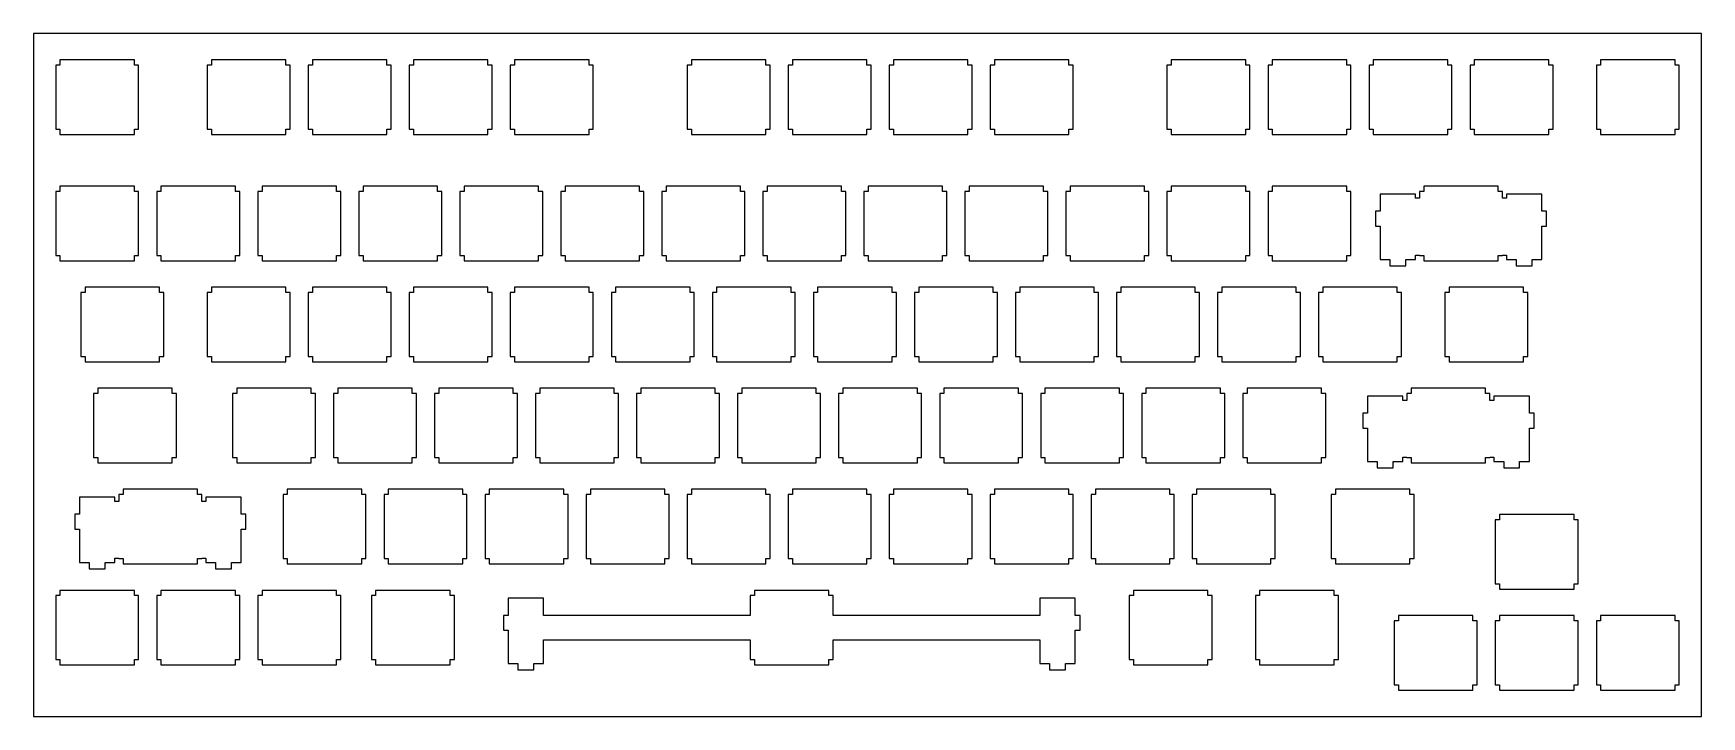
# Model space of a CAD drawing. Header units: millimetres. Extents: x 0 to 314, y 0 to 128.
import ezdxf

# ---------------------------------------------------------------- set-up
doc = ezdxf.new("R2010")
doc.units = ezdxf.units.MM
doc.layers.add('Layer1', color=7, linetype='CONTINUOUS')

msp = doc.modelspace()

# ---------------------------------------------------------------- linework, layer by layer
at = {"layer": 'Layer1'}
for points in [[(0, 0), (313.75, 0), (313.75, 128.5), (0, 128.5), (0, 0)], [(19, 110.5), (19.8, 110.5), (19.8, 122.5), (19, 122.5), (19, 123.5), (5, 123.5), (5, 122.5), (4.2, 122.5), (4.2, 110.5), (5, 110.5), (5, 109.5), (19, 109.5), (19, 110.5)], [(47.5, 110.5), (48.3, 110.5), (48.3, 122.5), (47.5, 122.5), (47.5, 123.5), (33.5, 123.5), (33.5, 122.5), (32.7, 122.5), (32.7, 110.5), (33.5, 110.5), (33.5, 109.5), (47.5, 109.5), (47.5, 110.5)], [(66.5, 110.5), (67.3, 110.5), (67.3, 122.5), (66.5, 122.5), (66.5, 123.5), (52.5, 123.5), (52.5, 122.5), (51.7, 122.5), (51.7, 110.5), (52.5, 110.5), (52.5, 109.5), (66.5, 109.5), (66.5, 110.5)], [(85.5, 110.5), (86.3, 110.5), (86.3, 122.5), (85.5, 122.5), (85.5, 123.5), (71.5, 123.5), (71.5, 122.5), (70.7, 122.5), (70.7, 110.5), (71.5, 110.5), (71.5, 109.5), (85.5, 109.5), (85.5, 110.5)], [(104.5, 110.5), (105.3, 110.5), (105.3, 122.5), (104.5, 122.5), (104.5, 123.5), (90.5, 123.5), (90.5, 122.5), (89.7, 122.5), (89.7, 110.5), (90.5, 110.5), (90.5, 109.5), (104.5, 109.5), (104.5, 110.5)], [(137.75, 110.5), (138.55, 110.5), (138.55, 122.5), (137.75, 122.5), (137.75, 123.5), (123.75, 123.5), (123.75, 122.5), (122.95, 122.5), (122.95, 110.5), (123.75, 110.5), (123.75, 109.5), (137.75, 109.5), (137.75, 110.5)], [(156.75, 110.5), (157.55, 110.5), (157.55, 122.5), (156.75, 122.5), (156.75, 123.5), (142.75, 123.5), (142.75, 122.5), (141.95, 122.5), (141.95, 110.5), (142.75, 110.5), (142.75, 109.5), (156.75, 109.5), (156.75, 110.5)], [(175.75, 110.5), (176.55, 110.5), (176.55, 122.5), (175.75, 122.5), (175.75, 123.5), (161.75, 123.5), (161.75, 122.5), (160.95, 122.5), (160.95, 110.5), (161.75, 110.5), (161.75, 109.5), (175.75, 109.5), (175.75, 110.5)], [(194.75, 110.5), (195.55, 110.5), (195.55, 122.5), (194.75, 122.5), (194.75, 123.5), (180.75, 123.5), (180.75, 122.5), (179.95, 122.5), (179.95, 110.5), (180.75, 110.5), (180.75, 109.5), (194.75, 109.5), (194.75, 110.5)], [(228, 110.5), (228.8, 110.5), (228.8, 122.5), (228, 122.5), (228, 123.5), (214, 123.5), (214, 122.5), (213.2, 122.5), (213.2, 110.5), (214, 110.5), (214, 109.5), (228, 109.5), (228, 110.5)], [(247, 110.5), (247.8, 110.5), (247.8, 122.5), (247, 122.5), (247, 123.5), (233, 123.5), (233, 122.5), (232.2, 122.5), (232.2, 110.5), (233, 110.5), (233, 109.5), (247, 109.5), (247, 110.5)], [(266, 110.5), (266.8, 110.5), (266.8, 122.5), (266, 122.5), (266, 123.5), (252, 123.5), (252, 122.5), (251.2, 122.5), (251.2, 110.5), (252, 110.5), (252, 109.5), (266, 109.5), (266, 110.5)], [(285, 110.5), (285.8, 110.5), (285.8, 122.5), (285, 122.5), (285, 123.5), (271, 123.5), (271, 122.5), (270.2, 122.5), (270.2, 110.5), (271, 110.5), (271, 109.5), (285, 109.5), (285, 110.5)], [(308.75, 110.5), (309.55, 110.5), (309.55, 122.5), (308.75, 122.5), (308.75, 123.5), (294.75, 123.5), (294.75, 122.5), (293.95, 122.5), (293.95, 110.5), (294.75, 110.5), (294.75, 109.5), (308.75, 109.5), (308.75, 110.5)], [(19, 86.75), (19.8, 86.75), (19.8, 98.75), (19, 98.75), (19, 99.75), (5, 99.75), (5, 98.75), (4.2, 98.75), (4.2, 86.75), (5, 86.75), (5, 85.75), (19, 85.75), (19, 86.75)], [(38, 86.75), (38.8, 86.75), (38.8, 98.75), (38, 98.75), (38, 99.75), (24, 99.75), (24, 98.75), (23.2, 98.75), (23.2, 86.75), (24, 86.75), (24, 85.75), (38, 85.75), (38, 86.75)], [(57, 86.75), (57.8, 86.75), (57.8, 98.75), (57, 98.75), (57, 99.75), (43, 99.75), (43, 98.75), (42.2, 98.75), (42.2, 86.75), (43, 86.75), (43, 85.75), (57, 85.75), (57, 86.75)], [(76, 86.75), (76.8, 86.75), (76.8, 98.75), (76, 98.75), (76, 99.75), (62, 99.75), (62, 98.75), (61.2, 98.75), (61.2, 86.75), (62, 86.75), (62, 85.75), (76, 85.75), (76, 86.75)], [(95, 86.75), (95.8, 86.75), (95.8, 98.75), (95, 98.75), (95, 99.75), (81, 99.75), (81, 98.75), (80.2, 98.75), (80.2, 86.75), (81, 86.75), (81, 85.75), (95, 85.75), (95, 86.75)], [(114, 86.75), (114.8, 86.75), (114.8, 98.75), (114, 98.75), (114, 99.75), (100, 99.75), (100, 98.75), (99.2, 98.75), (99.2, 86.75), (100, 86.75), (100, 85.75), (114, 85.75), (114, 86.75)], [(133, 86.75), (133.8, 86.75), (133.8, 98.75), (133, 98.75), (133, 99.75), (119, 99.75), (119, 98.75), (118.2, 98.75), (118.2, 86.75), (119, 86.75), (119, 85.75), (133, 85.75), (133, 86.75)], [(152, 86.75), (152.8, 86.75), (152.8, 98.75), (152, 98.75), (152, 99.75), (138, 99.75), (138, 98.75), (137.2, 98.75), (137.2, 86.75), (138, 86.75), (138, 85.75), (152, 85.75), (152, 86.75)], [(171, 86.75), (171.8, 86.75), (171.8, 98.75), (171, 98.75), (171, 99.75), (157, 99.75), (157, 98.75), (156.2, 98.75), (156.2, 86.75), (157, 86.75), (157, 85.75), (171, 85.75), (171, 86.75)], [(190, 86.75), (190.8, 86.75), (190.8, 98.75), (190, 98.75), (190, 99.75), (176, 99.75), (176, 98.75), (175.2, 98.75), (175.2, 86.75), (176, 86.75), (176, 85.75), (190, 85.75), (190, 86.75)], [(209, 86.75), (209.8, 86.75), (209.8, 98.75), (209, 98.75), (209, 99.75), (195, 99.75), (195, 98.75), (194.2, 98.75), (194.2, 86.75), (195, 86.75), (195, 85.75), (209, 85.75), (209, 86.75)], [(228, 86.75), (228.8, 86.75), (228.8, 98.75), (228, 98.75), (228, 99.75), (214, 99.75), (214, 98.75), (213.2, 98.75), (213.2, 86.75), (214, 86.75), (214, 85.75), (228, 85.75), (228, 86.75)], [(247, 86.75), (247.8, 86.75), (247.8, 98.75), (247, 98.75), (247, 99.75), (233, 99.75), (233, 98.75), (232.2, 98.75), (232.2, 86.75), (233, 86.75), (233, 85.75), (247, 85.75), (247, 86.75)], [(258.1, 85.98), (259.925, 85.98), (259.925, 86.78), (260.7, 86.78), (260.7, 86.75), (261.5, 86.75), (261.5, 85.75), (275.5, 85.75), (275.5, 86.75), (276.3, 86.75), (276.3, 86.78), (277.075, 86.78), (277.075, 85.98), (278.9, 85.98), (278.9, 84.78), (281.9, 84.78), (281.9, 85.98), (283.725, 85.98), (283.725, 92.25), (284.6, 92.25), (284.6, 95.05), (283.725, 95.05), (283.725, 98.28), (277.075, 98.28), (277.075, 97.48), (276.3, 97.48), (276.3, 98.75), (275.5, 98.75), (275.5, 99.75), (261.5, 99.75), (261.5, 98.75), (260.7, 98.75), (260.7, 97.48), (259.925, 97.48), (259.925, 98.28), (253.275, 98.28), (253.275, 95.05), (252.4, 95.05), (252.4, 92.25), (253.275, 92.25), (253.275, 85.98), (255.1, 85.98), (255.1, 84.78), (258.1, 84.78), (258.1, 85.98)], [(23.75, 67.75), (24.55, 67.75), (24.55, 79.75), (23.75, 79.75), (23.75, 80.75), (9.75, 80.75), (9.75, 79.75), (8.95, 79.75), (8.95, 67.75), (9.75, 67.75), (9.75, 66.75), (23.75, 66.75), (23.75, 67.75)], [(47.5, 67.75), (48.3, 67.75), (48.3, 79.75), (47.5, 79.75), (47.5, 80.75), (33.5, 80.75), (33.5, 79.75), (32.7, 79.75), (32.7, 67.75), (33.5, 67.75), (33.5, 66.75), (47.5, 66.75), (47.5, 67.75)], [(66.5, 67.75), (67.3, 67.75), (67.3, 79.75), (66.5, 79.75), (66.5, 80.75), (52.5, 80.75), (52.5, 79.75), (51.7, 79.75), (51.7, 67.75), (52.5, 67.75), (52.5, 66.75), (66.5, 66.75), (66.5, 67.75)], [(85.5, 67.75), (86.3, 67.75), (86.3, 79.75), (85.5, 79.75), (85.5, 80.75), (71.5, 80.75), (71.5, 79.75), (70.7, 79.75), (70.7, 67.75), (71.5, 67.75), (71.5, 66.75), (85.5, 66.75), (85.5, 67.75)], [(104.5, 67.75), (105.3, 67.75), (105.3, 79.75), (104.5, 79.75), (104.5, 80.75), (90.5, 80.75), (90.5, 79.75), (89.7, 79.75), (89.7, 67.75), (90.5, 67.75), (90.5, 66.75), (104.5, 66.75), (104.5, 67.75)], [(123.5, 67.75), (124.3, 67.75), (124.3, 79.75), (123.5, 79.75), (123.5, 80.75), (109.5, 80.75), (109.5, 79.75), (108.7, 79.75), (108.7, 67.75), (109.5, 67.75), (109.5, 66.75), (123.5, 66.75), (123.5, 67.75)], [(142.5, 67.75), (143.3, 67.75), (143.3, 79.75), (142.5, 79.75), (142.5, 80.75), (128.5, 80.75), (128.5, 79.75), (127.7, 79.75), (127.7, 67.75), (128.5, 67.75), (128.5, 66.75), (142.5, 66.75), (142.5, 67.75)], [(161.5, 67.75), (162.3, 67.75), (162.3, 79.75), (161.5, 79.75), (161.5, 80.75), (147.5, 80.75), (147.5, 79.75), (146.7, 79.75), (146.7, 67.75), (147.5, 67.75), (147.5, 66.75), (161.5, 66.75), (161.5, 67.75)], [(180.5, 67.75), (181.3, 67.75), (181.3, 79.75), (180.5, 79.75), (180.5, 80.75), (166.5, 80.75), (166.5, 79.75), (165.7, 79.75), (165.7, 67.75), (166.5, 67.75), (166.5, 66.75), (180.5, 66.75), (180.5, 67.75)], [(199.5, 67.75), (200.3, 67.75), (200.3, 79.75), (199.5, 79.75), (199.5, 80.75), (185.5, 80.75), (185.5, 79.75), (184.7, 79.75), (184.7, 67.75), (185.5, 67.75), (185.5, 66.75), (199.5, 66.75), (199.5, 67.75)], [(218.5, 67.75), (219.3, 67.75), (219.3, 79.75), (218.5, 79.75), (218.5, 80.75), (204.5, 80.75), (204.5, 79.75), (203.7, 79.75), (203.7, 67.75), (204.5, 67.75), (204.5, 66.75), (218.5, 66.75), (218.5, 67.75)], [(237.5, 67.75), (238.3, 67.75), (238.3, 79.75), (237.5, 79.75), (237.5, 80.75), (223.5, 80.75), (223.5, 79.75), (222.7, 79.75), (222.7, 67.75), (223.5, 67.75), (223.5, 66.75), (237.5, 66.75), (237.5, 67.75)], [(256.5, 67.75), (257.3, 67.75), (257.3, 79.75), (256.5, 79.75), (256.5, 80.75), (242.5, 80.75), (242.5, 79.75), (241.7, 79.75), (241.7, 67.75), (242.5, 67.75), (242.5, 66.75), (256.5, 66.75), (256.5, 67.75)], [(280.25, 67.75), (281.05, 67.75), (281.05, 79.75), (280.25, 79.75), (280.25, 80.75), (266.25, 80.75), (266.25, 79.75), (265.45, 79.75), (265.45, 67.75), (266.25, 67.75), (266.25, 66.75), (280.25, 66.75), (280.25, 67.75)], [(26.125, 48.75), (26.925, 48.75), (26.925, 60.75), (26.125, 60.75), (26.125, 61.75), (12.125, 61.75), (12.125, 60.75), (11.325, 60.75), (11.325, 48.75), (12.125, 48.75), (12.125, 47.75), (26.125, 47.75), (26.125, 48.75)], [(52.25, 48.75), (53.05, 48.75), (53.05, 60.75), (52.25, 60.75), (52.25, 61.75), (38.25, 61.75), (38.25, 60.75), (37.45, 60.75), (37.45, 48.75), (38.25, 48.75), (38.25, 47.75), (52.25, 47.75), (52.25, 48.75)], [(71.25, 48.75), (72.05, 48.75), (72.05, 60.75), (71.25, 60.75), (71.25, 61.75), (57.25, 61.75), (57.25, 60.75), (56.45, 60.75), (56.45, 48.75), (57.25, 48.75), (57.25, 47.75), (71.25, 47.75), (71.25, 48.75)], [(90.25, 48.75), (91.05, 48.75), (91.05, 60.75), (90.25, 60.75), (90.25, 61.75), (76.25, 61.75), (76.25, 60.75), (75.45, 60.75), (75.45, 48.75), (76.25, 48.75), (76.25, 47.75), (90.25, 47.75), (90.25, 48.75)], [(109.25, 48.75), (110.05, 48.75), (110.05, 60.75), (109.25, 60.75), (109.25, 61.75), (95.25, 61.75), (95.25, 60.75), (94.45, 60.75), (94.45, 48.75), (95.25, 48.75), (95.25, 47.75), (109.25, 47.75), (109.25, 48.75)], [(128.25, 48.75), (129.05, 48.75), (129.05, 60.75), (128.25, 60.75), (128.25, 61.75), (114.25, 61.75), (114.25, 60.75), (113.45, 60.75), (113.45, 48.75), (114.25, 48.75), (114.25, 47.75), (128.25, 47.75), (128.25, 48.75)], [(147.25, 48.75), (148.05, 48.75), (148.05, 60.75), (147.25, 60.75), (147.25, 61.75), (133.25, 61.75), (133.25, 60.75), (132.45, 60.75), (132.45, 48.75), (133.25, 48.75), (133.25, 47.75), (147.25, 47.75), (147.25, 48.75)], [(166.25, 48.75), (167.05, 48.75), (167.05, 60.75), (166.25, 60.75), (166.25, 61.75), (152.25, 61.75), (152.25, 60.75), (151.45, 60.75), (151.45, 48.75), (152.25, 48.75), (152.25, 47.75), (166.25, 47.75), (166.25, 48.75)], [(185.25, 48.75), (186.05, 48.75), (186.05, 60.75), (185.25, 60.75), (185.25, 61.75), (171.25, 61.75), (171.25, 60.75), (170.45, 60.75), (170.45, 48.75), (171.25, 48.75), (171.25, 47.75), (185.25, 47.75), (185.25, 48.75)], [(204.25, 48.75), (205.05, 48.75), (205.05, 60.75), (204.25, 60.75), (204.25, 61.75), (190.25, 61.75), (190.25, 60.75), (189.45, 60.75), (189.45, 48.75), (190.25, 48.75), (190.25, 47.75), (204.25, 47.75), (204.25, 48.75)], [(223.25, 48.75), (224.05, 48.75), (224.05, 60.75), (223.25, 60.75), (223.25, 61.75), (209.25, 61.75), (209.25, 60.75), (208.45, 60.75), (208.45, 48.75), (209.25, 48.75), (209.25, 47.75), (223.25, 47.75), (223.25, 48.75)], [(242.25, 48.75), (243.05, 48.75), (243.05, 60.75), (242.25, 60.75), (242.25, 61.75), (228.25, 61.75), (228.25, 60.75), (227.45, 60.75), (227.45, 48.75), (228.25, 48.75), (228.25, 47.75), (242.25, 47.75), (242.25, 48.75)], [(255.725, 47.98), (257.55, 47.98), (257.55, 48.78), (258.325, 48.78), (258.325, 48.75), (259.125, 48.75), (259.125, 47.75), (273.125, 47.75), (273.125, 48.75), (273.925, 48.75), (273.925, 48.78), (274.7, 48.78), (274.7, 47.98), (276.525, 47.98), (276.525, 46.78), (279.525, 46.78), (279.525, 47.98), (281.35, 47.98), (281.35, 54.25), (282.225, 54.25), (282.225, 57.05), (281.35, 57.05), (281.35, 60.28), (274.7, 60.28), (274.7, 59.48), (273.925, 59.48), (273.925, 60.75), (273.125, 60.75), (273.125, 61.75), (259.125, 61.75), (259.125, 60.75), (258.325, 60.75), (258.325, 59.48), (257.55, 59.48), (257.55, 60.28), (250.9, 60.28), (250.9, 57.05), (250.025, 57.05), (250.025, 54.25), (250.9, 54.25), (250.9, 47.98), (252.725, 47.98), (252.725, 46.78), (255.725, 46.78), (255.725, 47.98)], [(13.475, 28.98), (15.3, 28.98), (15.3, 29.78), (16.075, 29.78), (16.075, 29.75), (16.875, 29.75), (16.875, 28.75), (30.875, 28.75), (30.875, 29.75), (31.675, 29.75), (31.675, 29.78), (32.45, 29.78), (32.45, 28.98), (34.275, 28.98), (34.275, 27.78), (37.275, 27.78), (37.275, 28.98), (39.1, 28.98), (39.1, 35.25), (39.975, 35.25), (39.975, 38.05), (39.1, 38.05), (39.1, 41.28), (32.45, 41.28), (32.45, 40.48), (31.675, 40.48), (31.675, 41.75), (30.875, 41.75), (30.875, 42.75), (16.875, 42.75), (16.875, 41.75), (16.075, 41.75), (16.075, 40.48), (15.3, 40.48), (15.3, 41.28), (8.65, 41.28), (8.65, 38.05), (7.775, 38.05), (7.775, 35.25), (8.65, 35.25), (8.65, 28.98), (10.475, 28.98), (10.475, 27.78), (13.475, 27.78), (13.475, 28.98)], [(61.75, 29.75), (62.55, 29.75), (62.55, 41.75), (61.75, 41.75), (61.75, 42.75), (47.75, 42.75), (47.75, 41.75), (46.95, 41.75), (46.95, 29.75), (47.75, 29.75), (47.75, 28.75), (61.75, 28.75), (61.75, 29.75)], [(80.75, 29.75), (81.55, 29.75), (81.55, 41.75), (80.75, 41.75), (80.75, 42.75), (66.75, 42.75), (66.75, 41.75), (65.95, 41.75), (65.95, 29.75), (66.75, 29.75), (66.75, 28.75), (80.75, 28.75), (80.75, 29.75)], [(99.75, 29.75), (100.55, 29.75), (100.55, 41.75), (99.75, 41.75), (99.75, 42.75), (85.75, 42.75), (85.75, 41.75), (84.95, 41.75), (84.95, 29.75), (85.75, 29.75), (85.75, 28.75), (99.75, 28.75), (99.75, 29.75)], [(118.75, 29.75), (119.55, 29.75), (119.55, 41.75), (118.75, 41.75), (118.75, 42.75), (104.75, 42.75), (104.75, 41.75), (103.95, 41.75), (103.95, 29.75), (104.75, 29.75), (104.75, 28.75), (118.75, 28.75), (118.75, 29.75)], [(137.75, 29.75), (138.55, 29.75), (138.55, 41.75), (137.75, 41.75), (137.75, 42.75), (123.75, 42.75), (123.75, 41.75), (122.95, 41.75), (122.95, 29.75), (123.75, 29.75), (123.75, 28.75), (137.75, 28.75), (137.75, 29.75)], [(156.75, 29.75), (157.55, 29.75), (157.55, 41.75), (156.75, 41.75), (156.75, 42.75), (142.75, 42.75), (142.75, 41.75), (141.95, 41.75), (141.95, 29.75), (142.75, 29.75), (142.75, 28.75), (156.75, 28.75), (156.75, 29.75)], [(175.75, 29.75), (176.55, 29.75), (176.55, 41.75), (175.75, 41.75), (175.75, 42.75), (161.75, 42.75), (161.75, 41.75), (160.95, 41.75), (160.95, 29.75), (161.75, 29.75), (161.75, 28.75), (175.75, 28.75), (175.75, 29.75)], [(194.75, 29.75), (195.55, 29.75), (195.55, 41.75), (194.75, 41.75), (194.75, 42.75), (180.75, 42.75), (180.75, 41.75), (179.95, 41.75), (179.95, 29.75), (180.75, 29.75), (180.75, 28.75), (194.75, 28.75), (194.75, 29.75)], [(213.75, 29.75), (214.55, 29.75), (214.55, 41.75), (213.75, 41.75), (213.75, 42.75), (199.75, 42.75), (199.75, 41.75), (198.95, 41.75), (198.95, 29.75), (199.75, 29.75), (199.75, 28.75), (213.75, 28.75), (213.75, 29.75)], [(232.75, 29.75), (233.55, 29.75), (233.55, 41.75), (232.75, 41.75), (232.75, 42.75), (218.75, 42.75), (218.75, 41.75), (217.95, 41.75), (217.95, 29.75), (218.75, 29.75), (218.75, 28.75), (232.75, 28.75), (232.75, 29.75)], [(258.875, 29.75), (259.675, 29.75), (259.675, 41.75), (258.875, 41.75), (258.875, 42.75), (244.875, 42.75), (244.875, 41.75), (244.075, 41.75), (244.075, 29.75), (244.875, 29.75), (244.875, 28.75), (258.875, 28.75), (258.875, 29.75)], [(289.75, 25), (290.55, 25), (290.55, 37), (289.75, 37), (289.75, 38), (275.75, 38), (275.75, 37), (274.95, 37), (274.95, 25), (275.75, 25), (275.75, 24), (289.75, 24), (289.75, 25)], [(19, 10.75), (19.8, 10.75), (19.8, 22.75), (19, 22.75), (19, 23.75), (5, 23.75), (5, 22.75), (4.2, 22.75), (4.2, 10.75), (5, 10.75), (5, 9.75), (19, 9.75), (19, 10.75)], [(38, 10.75), (38.8, 10.75), (38.8, 22.75), (38, 22.75), (38, 23.75), (24, 23.75), (24, 22.75), (23.2, 22.75), (23.2, 10.75), (24, 10.75), (24, 9.75), (38, 9.75), (38, 10.75)], [(57, 10.75), (57.8, 10.75), (57.8, 22.75), (57, 22.75), (57, 23.75), (43, 23.75), (43, 22.75), (42.2, 22.75), (42.2, 10.75), (43, 10.75), (43, 9.75), (57, 9.75), (57, 10.75)], [(78.375, 10.75), (79.175, 10.75), (79.175, 22.75), (78.375, 22.75), (78.375, 23.75), (64.375, 23.75), (64.375, 22.75), (63.575, 22.75), (63.575, 10.75), (64.375, 10.75), (64.375, 9.75), (78.375, 9.75), (78.375, 10.75)], [(94.125, 9.98), (95.95, 9.98), (95.95, 14.45), (134.825, 14.45), (134.825, 10.75), (135.625, 10.75), (135.625, 9.75), (149.625, 9.75), (149.625, 10.75), (150.425, 10.75), (150.425, 14.45), (189.3, 14.45), (189.3, 9.98), (191.125, 9.98), (191.125, 8.78), (194.125, 8.78), (194.125, 9.98), (195.95, 9.98), (195.95, 16.25), (196.85, 16.25), (196.85, 19.05), (195.95, 19.05), (195.95, 22.28), (189.3, 22.28), (189.3, 19.05), (150.425, 19.05), (150.425, 22.75), (149.625, 22.75), (149.625, 23.75), (135.625, 23.75), (135.625, 22.75), (134.825, 22.75), (134.825, 19.05), (95.95, 19.05), (95.95, 22.28), (89.3, 22.28), (89.3, 19.05), (88.4, 19.05), (88.4, 16.25), (89.3, 16.25), (89.3, 9.98), (91.125, 9.98), (91.125, 8.78), (94.125, 8.78), (94.125, 9.98)], [(220.875, 10.75), (221.675, 10.75), (221.675, 22.75), (220.875, 22.75), (220.875, 23.75), (206.875, 23.75), (206.875, 22.75), (206.075, 22.75), (206.075, 10.75), (206.875, 10.75), (206.875, 9.75), (220.875, 9.75), (220.875, 10.75)], [(244.625, 10.75), (245.425, 10.75), (245.425, 22.75), (244.625, 22.75), (244.625, 23.75), (230.625, 23.75), (230.625, 22.75), (229.825, 22.75), (229.825, 10.75), (230.625, 10.75), (230.625, 9.75), (244.625, 9.75), (244.625, 10.75)], [(270.75, 6), (271.55, 6), (271.55, 18), (270.75, 18), (270.75, 19), (256.75, 19), (256.75, 18), (255.95, 18), (255.95, 6), (256.75, 6), (256.75, 5), (270.75, 5), (270.75, 6)], [(289.75, 6), (290.55, 6), (290.55, 18), (289.75, 18), (289.75, 19), (275.75, 19), (275.75, 18), (274.95, 18), (274.95, 6), (275.75, 6), (275.75, 5), (289.75, 5), (289.75, 6)], [(308.75, 6), (309.55, 6), (309.55, 18), (308.75, 18), (308.75, 19), (294.75, 19), (294.75, 18), (293.95, 18), (293.95, 6), (294.75, 6), (294.75, 5), (308.75, 5), (308.75, 6)]]:
    msp.add_lwpolyline(points, close=True, dxfattribs=at)

doc.saveas('drawing.dxf')
